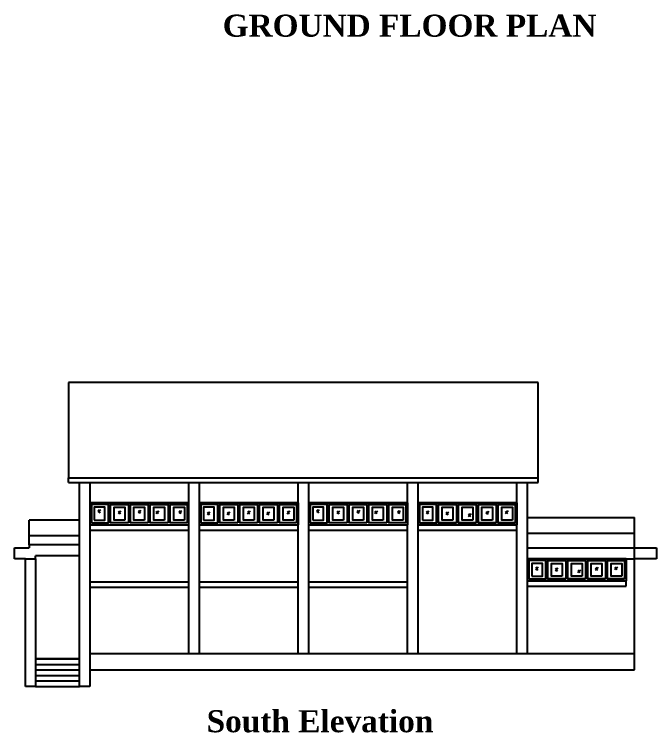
# Model space of a CAD drawing. Header units: inches. Extents: x -6800 to 96653, y -25814 to 17379.
# Drawn here: x 26130 to 26829, y -1971 to -1190 of the extents above; entities that cross this region are included whole.
import ezdxf

# ---------------------------------------------------------------- set-up
doc = ezdxf.new("R2010")
doc.units = ezdxf.units.IN
doc.header["$MEASUREMENT"] = 0
doc.linetypes.add('ACAD_ISO02W100', pattern=[15, 12, -3])
doc.layers.add('Page Format', color=7, linetype='Continuous', lineweight=25)
doc.layers.add('Sec line', color=7, linetype='ACAD_ISO02W100', lineweight=13)
doc.styles.get("Standard").update_dxf_attribs({"font": 'arial.ttf'})

# ---------------------------------------------------------------- blocks, each defined once
blk = doc.blocks.new('ff')
at = {"layer": 'Page Format'}
for p, q in [((26699.94, -1590.29), (26188.94, -1590.29)), ((26188.94, -1590.29), (26188.94, -1694.19)), ((26699.94, -1694.19), (26699.94, -1590.29)), ((26188.94, -1694.19), (26699.94, -1694.19)), ((26188.94, -1699.19), (26188.94, -1694.19)), ((26699.94, -1699.19), (26699.94, -1694.19)), ((26188.94, -1699.19), (26699.94, -1699.19)), ((26200.94, -1903.19), (26200.94, -1699.19)), ((26211.94, -1699.19), (26211.94, -1885.19)), ((26319.94, -1885.19), (26319.94, -1699.19)), ((26330.94, -1699.19), (26330.94, -1885.19)), ((26438.94, -1885.19), (26438.94, -1699.19)), ((26449.94, -1699.19), (26449.94, -1885.19)), ((26557.94, -1885.19), (26557.94, -1699.19)), ((26568.94, -1699.19), (26568.94, -1885.19)), ((26676.94, -1885.19), (26676.94, -1699.19)), ((26687.94, -1699.19), (26687.94, -1885.19)), ((26211.94, -1721.19), (26319.94, -1721.19)), ((26233.54, -1721.19), (26211.94, -1721.19)), ((26211.94, -1721.19), (26211.94, -1745.19)), ((26319.94, -1721.19), (26233.54, -1721.19)), ((26319.94, -1745.19), (26319.94, -1721.19)), ((26330.94, -1721.19), (26438.94, -1721.19)), ((26438.94, -1721.19), (26330.94, -1721.19)), ((26330.94, -1721.19), (26330.94, -1745.19)), ((26438.94, -1721.19), (26438.94, -1745.19)), ((26449.94, -1721.19), (26557.94, -1721.19)), ((26557.94, -1721.19), (26449.94, -1721.19)), ((26449.94, -1721.19), (26449.94, -1745.19)), ((26557.94, -1721.19), (26557.94, -1745.19)), ((26568.94, -1721.19), (26676.94, -1721.19)), ((26676.94, -1721.19), (26568.94, -1721.19)), ((26568.94, -1721.19), (26568.94, -1745.19)), ((26676.94, -1721.19), (26676.94, -1745.19)), ((26223.75, -1729.03), (26220.61, -1732.04)), ((26222.27, -1729.06), (26220.7, -1730.57)), ((26223.15, -1731), (26221.91, -1732.18)), ((26245.88, -1730.32), (26242.73, -1733.33)), ((26244.4, -1730.35), (26242.83, -1731.85)), ((26245.27, -1732.28), (26244.04, -1733.46)), ((26267.75, -1729.55), (26264.6, -1732.56)), ((26266.27, -1729.58), (26264.7, -1731.08)), ((26267.14, -1731.51), (26265.91, -1732.69)), ((26287.04, -1730.32), (26283.9, -1733.33)), ((26285.56, -1730.35), (26283.99, -1731.85)), ((26286.44, -1732.28), (26285.2, -1733.46)), ((26311.97, -1730.03), (26308.82, -1733.04)), ((26310.49, -1730.06), (26308.92, -1731.56)), ((26311.36, -1731.99), (26310.13, -1733.17)), ((26342.82, -1731.46), (26339.68, -1734.47)), ((26341.34, -1731.49), (26339.77, -1732.99)), ((26342.22, -1733.42), (26340.98, -1734.6)), ((26364.42, -1731.46), (26361.28, -1734.47)), ((26362.94, -1731.49), (26361.37, -1732.99)), ((26363.82, -1733.42), (26362.58, -1734.6)), ((26386.55, -1730.49), (26383.41, -1733.5)), ((26385.08, -1730.52), (26383.5, -1732.03)), ((26385.95, -1732.45), (26384.72, -1733.63)), ((26407.62, -1731.46), (26404.48, -1734.47)), ((26406.14, -1731.49), (26404.57, -1732.99)), ((26407.02, -1733.42), (26405.78, -1734.6)), ((26429.75, -1730.49), (26426.61, -1733.5)), ((26428.28, -1730.52), (26426.7, -1732.03)), ((26429.15, -1732.45), (26427.92, -1733.63)), ((26461.75, -1729.03), (26458.61, -1732.04)), ((26460.27, -1729.06), (26458.7, -1730.57)), ((26461.15, -1731), (26459.91, -1732.18)), ((26483.88, -1730.32), (26480.73, -1733.33)), ((26482.4, -1730.35), (26480.83, -1731.85)), ((26483.27, -1732.28), (26482.04, -1733.46)), ((26505.75, -1729.55), (26502.6, -1732.56)), ((26504.27, -1729.58), (26502.7, -1731.08)), ((26505.14, -1731.51), (26503.91, -1732.69)), ((26525.04, -1730.32), (26521.9, -1733.33)), ((26523.56, -1730.35), (26521.99, -1731.85)), ((26524.44, -1732.28), (26523.2, -1733.46)), ((26549.97, -1730.03), (26546.82, -1733.04)), ((26548.49, -1730.06), (26546.92, -1731.56)), ((26549.36, -1731.99), (26548.13, -1733.17)), ((26581.14, -1730.43), (26578, -1733.44)), ((26579.67, -1730.46), (26578.09, -1731.96)), ((26580.54, -1732.39), (26579.3, -1733.57)), ((26602.58, -1731.53), (26599.44, -1734.54)), ((26601.11, -1731.56), (26599.53, -1733.06)), ((26601.98, -1733.49), (26600.75, -1734.67)), ((26627.13, -1733.43), (26623.98, -1736.44)), ((26625.65, -1733.46), (26624.08, -1734.96)), ((26646.26, -1730.83), (26643.12, -1733.84)), ((26644.79, -1730.86), (26643.21, -1732.36)), ((26645.66, -1732.79), (26644.43, -1733.97)), ((26667.2, -1730.23), (26664.06, -1733.24)), ((26665.73, -1730.26), (26664.15, -1731.76)), ((26666.6, -1732.19), (26665.37, -1733.37)), ((26200.94, -1740.19), (26145.99, -1740.19)), ((26145.99, -1767.19), (26145.99, -1740.19)), ((26626.52, -1735.39), (26625.29, -1736.57)), ((26687.94, -1737.34), (26804.94, -1737.34)), ((26804.94, -1903.19), (26804.94, -1737.34)), ((26211.94, -1745.19), (26319.94, -1745.19)), ((26211.94, -1745.19), (26233.54, -1745.19)), ((26233.54, -1745.19), (26319.94, -1745.19)), ((26330.94, -1745.19), (26438.94, -1745.19)), ((26330.94, -1745.19), (26438.94, -1745.19)), ((26449.94, -1745.19), (26557.94, -1745.19)), ((26449.94, -1745.19), (26557.94, -1745.19)), ((26676.94, -1745.19), (26568.94, -1745.19)), ((26568.94, -1745.19), (26676.94, -1745.19)), ((26200.94, -1757.19), (26145.99, -1757.19)), ((26211.94, -1751.19), (26319.94, -1751.19)), ((26330.94, -1751.19), (26438.94, -1751.19)), ((26449.94, -1751.19), (26557.94, -1751.19)), ((26568.94, -1751.19), (26676.94, -1751.19)), ((26687.94, -1754.34), (26804.94, -1754.34)), ((26129.94, -1770.19), (26145.99, -1770.19)), ((26129.94, -1782.19), (26129.94, -1770.19)), ((26200.94, -1767.19), (26145.99, -1767.19)), ((26145.99, -1767.19), (26145.99, -1770.19)), ((26687.94, -1770.19), (26804.94, -1770.19)), ((26804.94, -1770.19), (26828.94, -1770.19)), ((26828.94, -1770.19), (26828.94, -1782.19)), ((26200.94, -1779.19), (26152.94, -1779.19)), ((26152.94, -1782.19), (26152.94, -1779.19)), ((26141.94, -1782.19), (26129.94, -1782.19)), ((26141.94, -1921.19), (26141.94, -1782.19)), ((26141.94, -1782.19), (26152.94, -1782.19)), ((26152.94, -1782.19), (26152.94, -1903.19)), ((26687.94, -1782.19), (26804.94, -1782.19)), ((26687.94, -1782.19), (26795.94, -1782.19)), ((26795.94, -1782.19), (26687.94, -1782.19)), ((26687.94, -1782.19), (26687.94, -1806.19)), ((26795.94, -1782.19), (26795.94, -1806.19)), ((26828.94, -1782.19), (26804.94, -1782.19)), ((26700.14, -1791.43), (26697, -1794.44)), ((26698.67, -1791.46), (26697.09, -1792.96)), ((26699.54, -1793.39), (26698.3, -1794.57)), ((26721.58, -1792.53), (26718.44, -1795.54)), ((26720.11, -1792.56), (26718.53, -1794.06)), ((26720.98, -1794.49), (26719.75, -1795.67)), ((26746.13, -1794.43), (26742.98, -1797.44)), ((26744.65, -1794.46), (26743.08, -1795.96)), ((26745.52, -1796.39), (26744.29, -1797.57)), ((26765.26, -1791.83), (26762.12, -1794.84)), ((26763.79, -1791.86), (26762.21, -1793.36)), ((26764.66, -1793.79), (26763.43, -1794.97)), ((26786.2, -1791.23), (26783.06, -1794.24)), ((26784.73, -1791.26), (26783.15, -1792.76)), ((26785.6, -1793.19), (26784.37, -1794.37)), ((26211.94, -1807.19), (26319.94, -1807.19)), ((26330.94, -1807.19), (26438.94, -1807.19)), ((26449.94, -1807.19), (26557.94, -1807.19)), ((26795.94, -1806.19), (26687.94, -1806.19)), ((26687.94, -1806.19), (26795.94, -1806.19)), ((26687.94, -1812.19), (26795.94, -1812.19)), ((26795.94, -1812.19), (26795.94, -1806.19)), ((26211.94, -1813.19), (26319.94, -1813.19)), ((26330.94, -1813.19), (26438.94, -1813.19)), ((26449.94, -1813.19), (26557.94, -1813.19)), ((26152.94, -1891.19), (26152.94, -1921.19)), ((26200.94, -1891.19), (26152.94, -1891.19)), ((26152.94, -1891.19), (26200.94, -1891.19)), ((26200.94, -1921.19), (26200.94, -1891.19)), ((26211.94, -1885.19), (26687.94, -1885.19)), ((26211.94, -1885.19), (26211.94, -1921.19)), ((26687.94, -1885.19), (26804.94, -1885.19)), ((26152.94, -1897.19), (26200.94, -1897.19)), ((26152.94, -1903.19), (26200.94, -1903.19)), ((26200.94, -1903.19), (26200.94, -1903.19)), ((26211.94, -1903.19), (26676.94, -1903.19)), ((26319.94, -1903.19), (26319.94, -1903.19)), ((26438.94, -1903.19), (26438.94, -1903.19)), ((26557.94, -1903.19), (26557.94, -1903.19)), ((26676.94, -1903.19), (26804.94, -1903.19)), ((26676.94, -1903.19), (26676.94, -1903.19)), ((26152.94, -1909.19), (26200.94, -1909.19)), ((26152.94, -1921.19), (26141.94, -1921.19)), ((26152.94, -1915.19), (26200.94, -1915.19)), ((26152.94, -1921.19), (26200.94, -1921.19)), ((26211.94, -1921.19), (26200.94, -1921.19))]:
    blk.add_line(p, q, dxfattribs=at)
for points in [[(26213.94, -1743.19), (26232.38, -1743.18), (26232.38, -1723.18), (26213.94, -1723.19)], [(26216.94, -1740.19), (26228.54, -1740.19), (26228.54, -1726.19), (26216.94, -1726.19)], [(26253.98, -1743.2), (26234.69, -1743.18), (26234.69, -1723.18), (26253.98, -1723.2)], [(26250.14, -1740.19), (26238.54, -1740.19), (26238.54, -1726.19), (26250.14, -1726.19)], [(26275.58, -1743.2), (26256.29, -1743.18), (26256.29, -1723.18), (26275.58, -1723.2)], [(26271.74, -1740.19), (26260.14, -1740.19), (26260.14, -1726.19), (26271.74, -1726.19)], [(26297.18, -1743.2), (26277.89, -1743.18), (26277.89, -1723.18), (26297.18, -1723.2)], [(26293.34, -1740.19), (26281.74, -1740.19), (26281.74, -1726.19), (26293.34, -1726.19)], [(26318.01, -1743.2), (26299.49, -1743.18), (26299.49, -1723.18), (26318.01, -1723.2)], [(26314.94, -1740.19), (26303.34, -1740.19), (26303.34, -1726.19), (26314.94, -1726.19)], [(26332.94, -1743.19), (26351.38, -1743.18), (26351.38, -1723.18), (26332.94, -1723.19)], [(26335.94, -1740.19), (26347.54, -1740.19), (26347.54, -1726.19), (26335.94, -1726.19)], [(26372.98, -1743.2), (26353.69, -1743.18), (26353.69, -1723.18), (26372.98, -1723.2)], [(26369.14, -1740.19), (26357.54, -1740.19), (26357.54, -1726.19), (26369.14, -1726.19)], [(26394.58, -1743.2), (26375.29, -1743.18), (26375.29, -1723.18), (26394.58, -1723.2)], [(26390.74, -1740.19), (26379.14, -1740.19), (26379.14, -1726.19), (26390.74, -1726.19)], [(26416.18, -1743.2), (26396.89, -1743.18), (26396.89, -1723.18), (26416.18, -1723.2)], [(26412.34, -1740.19), (26400.74, -1740.19), (26400.74, -1726.19), (26412.34, -1726.19)], [(26437.01, -1743.2), (26418.49, -1743.18), (26418.49, -1723.18), (26437.01, -1723.2)], [(26433.94, -1740.19), (26422.34, -1740.19), (26422.34, -1726.19), (26433.94, -1726.19)], [(26451.94, -1743.19), (26470.38, -1743.18), (26470.38, -1723.18), (26451.94, -1723.19)], [(26454.94, -1740.19), (26466.54, -1740.19), (26466.54, -1726.19), (26454.94, -1726.19)], [(26491.98, -1743.2), (26472.69, -1743.18), (26472.69, -1723.18), (26491.98, -1723.2)], [(26488.14, -1740.19), (26476.54, -1740.19), (26476.54, -1726.19), (26488.14, -1726.19)], [(26513.58, -1743.2), (26494.29, -1743.18), (26494.29, -1723.18), (26513.58, -1723.2)], [(26509.74, -1740.19), (26498.14, -1740.19), (26498.14, -1726.19), (26509.74, -1726.19)], [(26535.18, -1743.2), (26515.89, -1743.18), (26515.89, -1723.18), (26535.18, -1723.2)], [(26531.34, -1740.19), (26519.74, -1740.19), (26519.74, -1726.19), (26531.34, -1726.19)], [(26556.01, -1743.2), (26537.49, -1743.18), (26537.49, -1723.18), (26556.01, -1723.2)], [(26552.94, -1740.19), (26541.34, -1740.19), (26541.34, -1726.19), (26552.94, -1726.19)], [(26570.94, -1743.19), (26589.38, -1743.18), (26589.38, -1723.18), (26570.94, -1723.19)], [(26573.94, -1740.19), (26585.54, -1740.19), (26585.54, -1726.19), (26573.94, -1726.19)], [(26610.98, -1743.2), (26591.69, -1743.18), (26591.69, -1723.18), (26610.98, -1723.2)], [(26607.14, -1740.19), (26595.54, -1740.19), (26595.54, -1726.19), (26607.14, -1726.19)], [(26632.58, -1743.2), (26613.29, -1743.18), (26613.29, -1723.18), (26632.58, -1723.2)], [(26628.74, -1740.19), (26617.14, -1740.19), (26617.14, -1726.19), (26628.74, -1726.19)], [(26654.18, -1743.2), (26634.89, -1743.18), (26634.89, -1723.18), (26654.18, -1723.2)], [(26650.34, -1740.19), (26638.74, -1740.19), (26638.74, -1726.19), (26650.34, -1726.19)], [(26675.01, -1743.2), (26656.49, -1743.18), (26656.49, -1723.18), (26675.01, -1723.2)], [(26671.94, -1740.19), (26660.34, -1740.19), (26660.34, -1726.19), (26671.94, -1726.19)], [(26689.94, -1804.19), (26708.38, -1804.18), (26708.38, -1784.18), (26689.94, -1784.19)], [(26692.94, -1801.19), (26704.54, -1801.19), (26704.54, -1787.19), (26692.94, -1787.19)], [(26729.98, -1804.2), (26710.69, -1804.18), (26710.69, -1784.18), (26729.98, -1784.2)], [(26726.14, -1801.19), (26714.54, -1801.19), (26714.54, -1787.19), (26726.14, -1787.19)], [(26751.58, -1804.2), (26732.29, -1804.18), (26732.29, -1784.18), (26751.58, -1784.2)], [(26747.74, -1801.19), (26736.14, -1801.19), (26736.14, -1787.19), (26747.74, -1787.19)], [(26773.18, -1804.2), (26753.89, -1804.18), (26753.89, -1784.18), (26773.18, -1784.2)], [(26769.34, -1801.19), (26757.74, -1801.19), (26757.74, -1787.19), (26769.34, -1787.19)], [(26794.01, -1804.2), (26775.49, -1804.18), (26775.49, -1784.18), (26794.01, -1784.2)], [(26790.94, -1801.19), (26779.34, -1801.19), (26779.34, -1787.19), (26790.94, -1787.19)]]:
    blk.add_lwpolyline(points, close=True, dxfattribs=at)
at = {"layer": 'Page Format', "insert": (26339.17, -1946.94), "char_height": 24, "attachment_point": 1}
blk.add_mtext_dynamic_manual_height_columns('{\\fTimes New Roman|b1|i0|c0|p18;South Elevation}', width=405.7292, gutter_width=1, heights=[0], dxfattribs=at)

msp = doc.modelspace()

# ---------------------------------------------------------------- block references
at = {"layer": 'Sec line'}
msp.add_blockref('ff', (0, 0), dxfattribs=at)

# ---------------------------------------------------------------- texts
at = {"transparency": 33554687, "insert": (26356.65, -1190.13), "char_height": 24, "attachment_point": 1}
msp.add_mtext_dynamic_manual_height_columns('{\\fTimes New Roman|b1|i0|c0|p18;GROUND FLOOR PLAN}', width=405.7292, gutter_width=1, heights=[0], dxfattribs=at)

doc.saveas('drawing.dxf')
